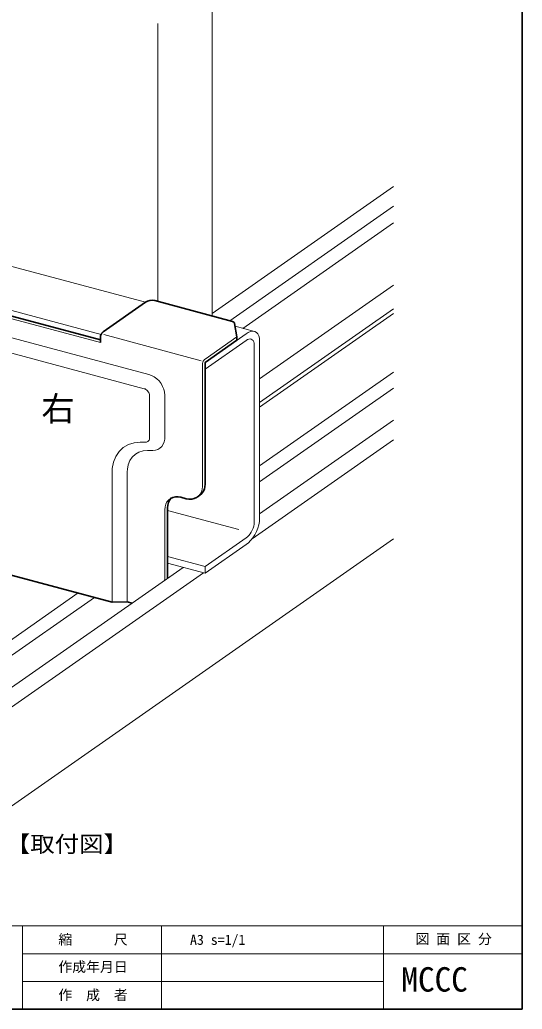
# Model space of a CAD drawing. Units: millimetres on the paper. Extents: x -195 to 195, y -138 to 138.
# Drawn here: x 104.2 to 194.8, y -137.5 to 40.8 of the extents above; entities that cross this region are included whole.
import ezdxf
from ezdxf.enums import TextEntityAlignment as Align

# ---------------------------------------------------------------- set-up
doc = ezdxf.new("R2010")
doc.units = ezdxf.units.MM
for name, color, linetype, lineweight in [('0-1', 4, 'Continuous', 18), ('0-2_本体', 7, 'Continuous', 35), ('0-3_野縁受け', 3, 'Continuous', 18), ('0-4_野縁', 6, 'Continuous', 18), ('F-0_図面枠', 4, 'Continuous', 18)]:
    doc.layers.add(name, color=color, linetype=linetype, lineweight=lineweight)
doc.layers.add('F-2_文字1', color=7, linetype='Continuous')
doc.layers.add('F-3_文字2', color=7, linetype='Continuous')
doc.styles.add('ＭＳ ゴシック', font='')
doc.styles.get('ＭＳ ゴシック').set_extended_font_data('MS Gothic')

msp = doc.modelspace()

# ---------------------------------------------------------------- linework, layer by layer
at = {"layer": '0-2_本体', "color": 4, "lineweight": 18}
for p, q in [((118.78, -17.377), (82.075, -7.542)), ((127.494, -23.112), (84.973, -11.719)), ((84.154, -14.292), (126.661, -25.682)), ((136.928, -20.64), (119.413, -15.947)), ((137.624, -20.351), (143.358, -16.336)), ((137.133, -21.29), (137.133, -21.295)), ((137.133, -21.295), (137.133, -43.295)), ((129.978, -25.26), (129.687, -24.756)), ((127.489, -26.398), (127.392, -26.23)), ((127.62, -34.539), (127.62, -26.932)), ((130.371, -26.862), (130.371, -34.483)), ((125.952, -35.315), (124.84, -35.423)), ((125.952, -35.315), (126.893, -35.312)), ((130.357, -34.768), (130.371, -34.483)), ((127.248, -36.805), (128.188, -36.803)), ((124.518, -38.01), (124.088, -38.646)), ((120.859, -64.127), (120.859, -40.727)), ((123.61, -40.672), (123.61, -64.072)), ((136.745, -44.682), (136.958, -44.264)), ((136.958, -44.264), (137.089, -43.794)), ((137.089, -43.794), (137.133, -43.295)), ((136.098, -45.309), (136.455, -45.034)), ((136.455, -45.034), (136.745, -44.682)), ((130.371, -60.133), (130.371, -47.483))]:
    msp.add_line(p, q, dxfattribs=at)
at = {"layer": '0-2_本体'}
for p, q in [((82.567, -7.198), (118.78, -16.902)), ((126.883, -10.104), (119.263, -15.439)), ((128.548, -9.81), (142.577, -13.57)), ((142.94, -13.966), (143.358, -16.336)), ((137.624, -20.951), (143.358, -16.936)), ((143.358, -16.336), (143.358, -16.936)), ((137.624, -42.951), (137.624, -20.951)), ((133.269, -45.26), (134.235, -45.519)), ((136.21, -45.236), (136.701, -44.892)), ((130.371, -47.494), (130.371, -47.504)), ((130.863, -59.789), (130.863, -47.118)), ((120.859, -64.127), (102.023, -59.081)), ((130.371, -60.142), (130.373, -60.197)), ((130.863, -59.798), (130.864, -59.853)), ((120.859, -64.127), (123.61, -64.072)), ((123.61, -64.072), (124.499, -64.31))]:
    msp.add_line(p, q, dxfattribs=at)
for points in [[(119.263, -15.439), (119.178, -15.509), (119.096, -15.594), (119.019, -15.693), (118.949, -15.803), (118.89, -15.919), (118.842, -16.039), (118.807, -16.158), (118.786, -16.274), (118.78, -16.367), (118.78, -17.377)], [(136.701, -44.892), (137.039, -44.593), (137.307, -44.221), (137.497, -43.786), (137.602, -43.303), (137.624, -42.951)], [(131.509, -45.411), (131.226, -45.77), (131.021, -46.194), (130.898, -46.669), (130.863, -47.139)], [(133.269, -45.26), (132.766, -45.172), (132.278, -45.179), (131.82, -45.279), (131.406, -45.469)], [(134.235, -45.519), (134.738, -45.606), (135.226, -45.6), (135.684, -45.5), (136.098, -45.309)]]:
    msp.add_lwpolyline(points, dxfattribs=at)
at = {"layer": '0-2_本体', "color": 4, "lineweight": 18}
for points in [[(137.624, -20.351), (137.539, -20.419), (137.456, -20.503), (137.379, -20.601), (137.308, -20.709), (137.248, -20.825), (137.199, -20.945), (137.162, -21.064), (137.14, -21.181), (137.133, -21.29)], [(129.687, -24.756), (129.328, -24.292), (128.914, -23.884), (128.455, -23.544), (127.967, -23.281), (127.494, -23.112)], [(127.392, -26.23), (127.273, -26.076), (127.134, -25.94), (126.982, -25.826), (126.819, -25.738), (126.661, -25.682)], [(127.62, -26.932), (127.605, -26.755), (127.561, -26.575), (127.489, -26.398)], [(130.371, -26.862), (130.326, -26.33), (130.193, -25.79), (129.978, -25.26)], [(124.84, -35.423), (123.812, -35.748), (122.9, -36.28), (122.131, -37.001), (121.529, -37.891), (121.112, -38.922)], [(126.893, -35.312), (127.052, -35.297), (127.198, -35.25), (127.329, -35.175), (127.439, -35.072), (127.525, -34.944), (127.584, -34.797), (127.616, -34.634), (127.62, -34.539)], [(130.084, -35.699), (130.263, -35.257), (130.357, -34.768)], [(125.719, -37.115), (125.068, -37.495), (124.518, -38.01)], [(127.248, -36.805), (126.453, -36.883), (125.719, -37.115)], [(128.188, -36.803), (128.665, -36.756), (129.106, -36.617), (129.497, -36.389), (129.826, -36.08), (130.084, -35.699)], [(121.112, -38.922), (120.892, -40.063), (120.859, -40.727)], [(124.088, -38.646), (123.79, -39.382), (123.634, -40.197), (123.61, -40.672)], [(131.406, -45.469), (131.049, -45.745), (130.76, -46.096), (130.546, -46.514), (130.415, -46.984), (130.371, -47.494)]]:
    msp.add_lwpolyline(points, dxfattribs=at)
at = {"layer": '0-2_本体'}
for centre, radius, start, end in [((128.03, -11.742), 2, 75, 125), ((142.448, -14.053), 0.5, 10, 75)]:
    msp.add_arc(centre, radius, start, end, dxfattribs=at)
at = {"layer": '0-3_野縁受け'}
for p, q in [((138.931, -12.593), (138.931, 47.733)), ((129.102, -9.959), (129.102, 40.128)), ((126.878, -10.121), (90.779, -0.448)), ((118.885, -15.93), (82.567, -6.198)), ((137.624, -20.951), (144.997, -15.789)), ((146.513, -15.382), (143.025, -14.447)), ((137.624, -22.151), (144.997, -16.989)), ((146.471, -17.756), (146.471, -49.756)), ((147.454, -17.068), (147.454, -49.068)), ((137.624, -20.951), (137.624, -22.151)), ((143.734, -51.071), (130.863, -47.622)), ((137.624, -57.751), (144.997, -52.589)), ((137.624, -57.751), (130.863, -55.939)), ((137.624, -58.951), (130.863, -57.139)), ((137.624, -57.751), (137.624, -58.951))]:
    msp.add_line(p, q, dxfattribs=at)
for points in [[(147.454, -17.068), (147.413, -16.576), (147.299, -16.151), (147.114, -15.806), (146.866, -15.551), (146.56, -15.396), (146.207, -15.343), (145.818, -15.395), (145.403, -15.55), (144.997, -15.789)], [(146.471, -17.787), (146.451, -17.488), (146.386, -17.229), (146.28, -17.017), (146.134, -16.859), (145.954, -16.759), (145.745, -16.721), (145.513, -16.747), (145.265, -16.834), (145.009, -16.98), (144.997, -16.989)], [(137.624, -58.951), (144.997, -53.789), (145.423, -53.449), (145.837, -53.028), (146.225, -52.539), (146.576, -51.997), (146.879, -51.418), (147.125, -50.82), (147.306, -50.222), (147.417, -49.64), (147.454, -49.093), (147.454, -49.068)], [(144.997, -52.589), (145.253, -52.385), (145.501, -52.132), (145.734, -51.839), (145.944, -51.514), (146.126, -51.166), (146.274, -50.808), (146.382, -50.448), (146.449, -50.099), (146.471, -49.771), (146.471, -49.756)]]:
    msp.add_lwpolyline(points, dxfattribs=at)
at = {"layer": '0-4_野縁'}
for p, q in [((171.552, 10.72), (138.931, -12.121)), ((142.091, -13.439), (171.552, 7.189)), ((171.552, 4.189), (144.407, -14.818)), ((147.454, -23.879), (171.552, -7.005)), ((171.552, -11.282), (147.454, -28.155)), ((171.552, -12.152), (147.454, -29.026)), ((171.552, -22.722), (147.454, -39.595)), ((171.552, -25.592), (147.454, -42.466)), ((171.552, -31.363), (147.454, -48.236)), ((146.089, -52.722), (171.552, -34.893)), ((171.552, -52.748), (95.736, -105.835)), ((133.667, -57.89), (92.145, -86.964)), ((96.355, -87.546), (137.313, -58.867)), ((114.754, -62.492), (65.708, -96.834)), ((117.719, -63.286), (67.64, -98.352))]:
    msp.add_line(p, q, dxfattribs=at)
at = {"layer": 'F-0_図面枠', "color": 7, "lineweight": 35}
for p, q in [((194.75, -137.5), (194.75, 137.5)), ((194.75, -132.5), (194.75, -132.5))]:
    msp.add_line(p, q, dxfattribs=at)
at = {"layer": 'F-0_図面枠'}
for p, q in [((-194.75, -122.5), (194.75, -122.5)), ((104.75, -137.5), (104.75, -122.5)), ((129.75, -137.5), (129.75, -122.5)), ((169.75, -137.5), (169.75, -122.5)), ((104.75, -127.5), (194.75, -127.5)), ((104.75, -132.5), (169.75, -132.5))]:
    msp.add_line(p, q, dxfattribs=at)
at = {"layer": 'F-0_図面枠', "color": 7, "lineweight": 35}
msp.add_lwpolyline([(-194.75, 137.5), (-194.75, -137.5), (194.75, -137.5)], dxfattribs=at)

# ---------------------------------------------------------------- texts
at = {"layer": '0-1', "color": 7, "style": 'ＭＳ ゴシック', "width": 1.1}
msp.add_text('【取付図】', height=2.933, dxfattribs=at).set_placement((101.731, -110.085), align=Align.BOTTOM_LEFT)
at = {"layer": '0-2_本体', "style": 'ＭＳ ゴシック'}
msp.add_text('右', height=4.399, dxfattribs=at).set_placement((108.129, -32.799), align=Align.BOTTOM_LEFT)
at = {"layer": 'F-2_文字1', "style": 'ＭＳ ゴシック'}
for s, p in [('縮\u3000\u3000\u3000尺', (111.193, -126.398)), ('図 面 区 分', (175.538, -126.316)), ('作成年月日', (111.193, -131.325)), ('作\u3000成\u3000者', (111.193, -136.398))]:
    msp.add_text(s, height=1.833, dxfattribs=at).set_placement(p, align=Align.BOTTOM_LEFT)
at = {"layer": 'F-3_文字2', "style": 'ＭＳ ゴシック'}
for s, height, p in [('A3 s=1/1', 1.833, (134.91, -126.451)), ('MCCC', 4.399, (172.982, -135.647))]:
    msp.add_text(s, height=height, dxfattribs=at).set_placement(p, align=Align.BOTTOM_LEFT)

doc.saveas('drawing.dxf')
